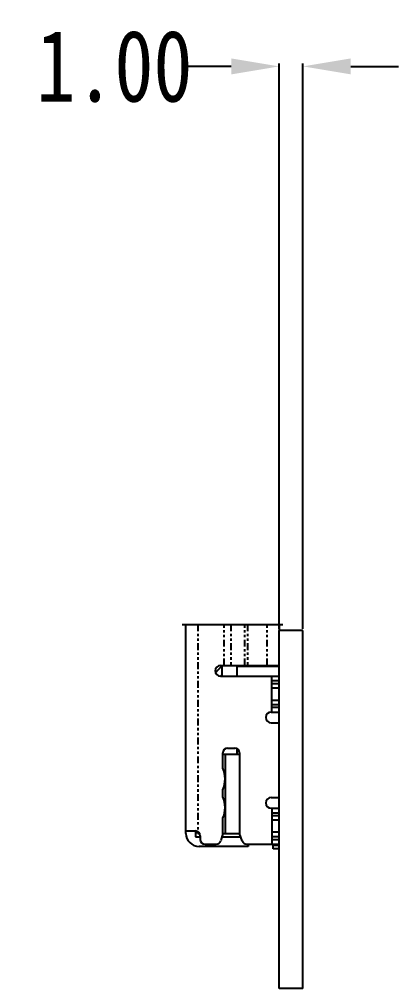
# Model space of a CAD drawing. Header units: inches. Extents: x 0 to 297, y 0 to 210.
# Drawn here: x 149.72 to 165.58, y 93.82 to 134.4 of the extents above; entities that cross this region are included whole.
import ezdxf

# ---------------------------------------------------------------- set-up
doc = ezdxf.new("R2010")
doc.units = ezdxf.units.IN
doc.header["$LTSCALE"] = 0.64311
doc.header["$MEASUREMENT"] = 0
doc.header["$PDMODE"] = 3
doc.header["$PDSIZE"] = 0.3125
doc.linetypes.add('PHANTOM', pattern=[0.8, 0.45, -0.05, 0.1, -0.05, 0.1, -0.05])
doc.layers.get('0').update_dxf_attribs({"linetype": 'CONTINUOUS'})
doc.layers.get('Defpoints').update_dxf_attribs({"linetype": 'CONTINUOUS'})
doc.layers.add('07_ALL_FEATURES', color=7, linetype='CONTINUOUS')
doc.layers.add('DEFAULT_3', color=7, linetype='PHANTOM')
doc.styles.get("Standard").update_dxf_attribs({"font": 'txt', "width": 0.8})
doc.dimstyles.get("Standard").update_dxf_attribs({"dimtxt": 0.15625, "dimasz": 0.1875, "dimexe": 0.125, "dimexo": 0.0625, "dimgap": 0.09, "dimtad": 0, "dimtih": 1, "dimtoh": 1, "dimzin": 4, "dimdsep": 46, "dimtxsty": 'STANDARD', "dimcen": 0.09, "dimadec": 0, "dimazin": 0, "dimtp": 0.01, "dimtm": 0.01, "dimtfac": 1, "dimtofl": 0, "dimtmove": 0, "dimatfit": 3, "dimfxl": 1, "dimtolj": 1, "dimtzin": 4, "dimarcsym": 0})

# ---------------------------------------------------------------- blocks, each defined once
blk = doc.blocks.new('*D5')
at = {"color": 0, "lineweight": -2}
for p, q in [((158.583, 132.435), (156.583, 132.435)), ((160.583, 108.886), (160.583, 132.56)), ((161.583, 108.886), (161.583, 132.56)), ((163.583, 132.435), (165.583, 132.435))]:
    blk.add_line(p, q, dxfattribs=at)
at = {"color": 0}
for points in [[(158.583, 132.768), (158.583, 132.101), (160.583, 132.435)], [(163.583, 132.768), (163.583, 132.101), (161.583, 132.435)]]:
    blk.add_solid(points, dxfattribs=at)
at = {"layer": 'Defpoints', "color": 0}
for p in [(160.583, 132.435), (160.583, 108.823), (161.583, 108.823)]:
    blk.add_point(p, dxfattribs=at)
at = {"color": 0, "insert": (153.693, 132.435), "char_height": 3, "attachment_point": 5}
blk.add_mtext('\\A1;1.00', dxfattribs=at)

msp = doc.modelspace()

# ---------------------------------------------------------------- linework, layer by layer
at = {"color": 253, "linetype": 'Continuous'}
for p, q in [((156.533, 109.073), (156.683, 109.073)), ((160.583, 109.073), (160.733, 109.073))]:
    msp.add_line(p, q, dxfattribs=at)
at = {"color": 7, "linetype": 'Continuous'}
for p, q in [((156.683, 100.323), (156.683, 109.073)), ((156.683, 109.073), (160.583, 109.073)), ((160.583, 109.073), (160.583, 108.823)), ((157.923, 107.05), (158.183, 107.341)), ((158.133, 107.353), (160.583, 107.353)), ((158.183, 107.353), (158.183, 106.903)), ((158.833, 106.903), (158.833, 107.323)), ((158.833, 107.323), (160.583, 107.323)), ((159.283, 107.353), (159.283, 107.323)), ((159.783, 107.353), (159.783, 107.323)), ((160.183, 107.353), (160.183, 107.323)), ((158.183, 106.966), (158.127, 106.904)), ((158.133, 106.903), (160.583, 106.903)), ((160.283, 105.403), (160.283, 106.903)), ((160.583, 106.403), (160.283, 106.403)), ((160.283, 105.903), (160.583, 105.903)), ((160.253, 105.403), (160.583, 105.403)), ((160.253, 104.953), (160.583, 104.953)), ((158.427, 103.893), (158.727, 103.893)), ((158.227, 103.053), (158.227, 103.693)), ((158.923, 103.623), (158.227, 103.623)), ((158.323, 103.623), (158.323, 100.323)), ((158.833, 103.623), (158.833, 103.863)), ((158.923, 103.623), (158.923, 100.323)), ((158.927, 103.693), (158.927, 100.313)), ((158.227, 101.853), (158.227, 102.153)), ((160.253, 101.823), (160.583, 101.823)), ((160.253, 101.373), (160.583, 101.373)), ((160.283, 101.373), (160.283, 99.873)), ((158.227, 100.313), (158.227, 100.953)), ((160.583, 100.873), (160.283, 100.873)), ((156.683, 100.423), (157.083, 100.423)), ((157.083, 100.423), (157.083, 100.173)), ((157.183, 100.323), (157.183, 100.397)), ((157.183, 100.323), (157.257, 100.323)), ((158.227, 100.313), (158.141, 100.018)), ((158.227, 100.323), (158.923, 100.323)), ((159.04, 100.005), (158.927, 100.313)), ((160.583, 100.373), (160.283, 100.373)), ((157.083, 100.173), (157.283, 100.173)), ((157.283, 100.223), (157.283, 100.073)), ((157.483, 99.873), (157.949, 99.873)), ((158.187, 100.173), (158.978, 100.173)), ((159.228, 99.873), (160.583, 99.873)), ((159.283, 99.873), (159.283, 99.773)), ((160.333, 99.673), (160.333, 99.873)), ((159.283, 99.773), (157.233, 99.773)), ((160.583, 99.673), (160.333, 99.673))]:
    msp.add_line(p, q, dxfattribs=at)
for centre, radius, start, end in [((158.133, 107.128), 0.225, 90, 270), ((160.253, 105.178), 0.225, 90, 270), ((158.427, 103.693), 0.2, 90, 180), ((158.727, 103.693), 0.2, 0, 90), ((157.223, 102.603), 1.1, 335.8523, 24.1477), ((157.223, 101.403), 1.1, 335.8523, 24.1477), ((160.253, 101.598), 0.225, 90, 270), ((157.233, 100.323), 0.55, 180, 270), ((157.083, 100.223), 0.2, 0, 90), ((157.483, 100.073), 0.2, 180, 270), ((157.949, 100.073), 0.2, 270.0001, 343.8533), ((159.228, 100.073), 0.2, 200.0764, 269.9999)]:
    msp.add_arc(centre, radius, start, end, dxfattribs=at)
at = {"layer": '07_ALL_FEATURES', "color": 3, "linetype": 'Continuous'}
for p, q in [((160.583, 93.823), (160.583, 108.823)), ((161.583, 108.823), (160.583, 108.823)), ((161.583, 93.823), (161.583, 108.823)), ((161.583, 93.823), (160.583, 93.823))]:
    msp.add_line(p, q, dxfattribs=at)
at = {"layer": 'DEFAULT_3', "color": 7, "linetype": 'PHANTOM'}
for p, q in [((157.183, 109.073), (157.183, 100.397)), ((158.283, 107.353), (158.283, 109.073)), ((158.563, 109.073), (158.563, 107.353)), ((159.156, 107.353), (159.156, 109.073)), ((159.268, 109.073), (159.268, 107.353)), ((160.083, 107.353), (160.083, 109.073)), ((160.583, 106.703), (160.283, 106.703)), ((160.283, 106.603), (160.583, 106.603)), ((160.583, 105.703), (160.283, 105.703)), ((160.283, 105.603), (160.583, 105.603)), ((160.583, 101.173), (160.283, 101.173)), ((160.283, 101.073), (160.583, 101.073)), ((160.583, 100.173), (160.283, 100.173)), ((160.283, 100.073), (160.583, 100.073)), ((160.333, 99.823), (160.583, 99.823))]:
    msp.add_line(p, q, dxfattribs=at)

# ---------------------------------------------------------------- dimensions: what is measured, and where the dimension line sits
at = {"color": 1}
dim = msp.add_linear_dim(base=(160.583, 132.435), p1=(161.583, 108.823), p2=(160.583, 108.823), dimstyle='STANDARD', override={"dimtxt": 3, "dimasz": 2, "dimzin": 0, "dimcen": 0.105236, "dimtp": 0, "dimtm": 0, "dimtzin": 0}, dxfattribs=at)
dim.commit()
dim.dimension.update_dxf_attribs({"geometry": '*D5', "text_midpoint": (153.693, 132.435)})

doc.saveas('drawing.dxf')
